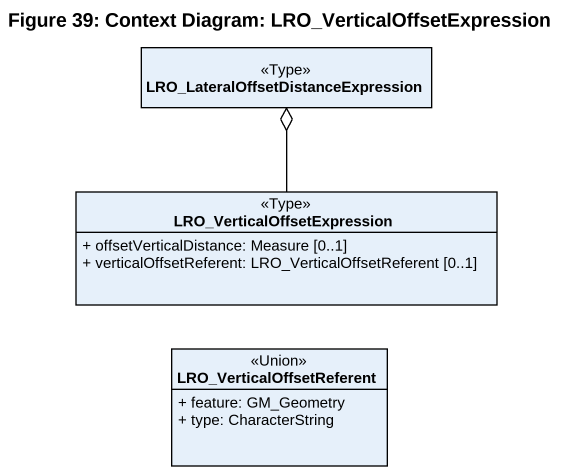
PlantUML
@startuml
title Figure 39: Context Diagram: LRO_VerticalOffsetExpression
hide circle
hide empty members
skinparam classAttributeIconSize 0
class "LRO_LateralOffsetDistanceExpression" as LRO_LateralOffsetDistanceExp <<Type>>
class LRO_VerticalOffsetExpression <<Type>> {
  + offsetVerticalDistance: Measure [0..1]
  + verticalOffsetReferent: LRO_VerticalOffsetReferent [0..1]
}
class LRO_VerticalOffsetReferent <<Union>> {
  + feature: GM_Geometry
  + type: CharacterString
}
LRO_LateralOffsetDistanceExp o-- LRO_VerticalOffsetExpression
@enduml
